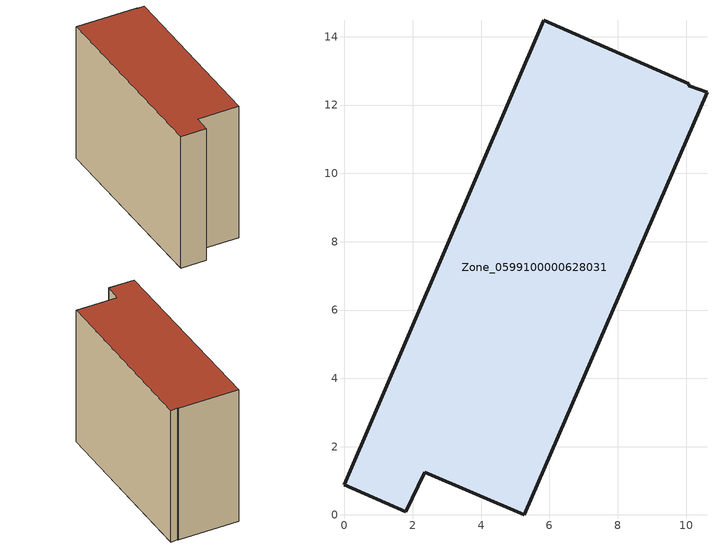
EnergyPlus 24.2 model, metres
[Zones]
Zone_0599100000628031
 floor ground (C_G): 10.61,12.37 5.26,0 2.35,1.25 1.8,0.1 0,0.89 5.83,14.49 10.07,12.63 10.08,12.56 10.12,12.55 z0
 wall outside (C_F): 5.83,14.49 0,0.89 1.8,0.1 2.35,1.25 5.26,0 10.61,12.37 10.12,12.55 10.08,12.56 10.07,12.63 5.83,14.49 z0:10.87
 roof outside (C_R): 5.26,0 10.61,12.37 10.12,12.55 10.08,12.56 10.07,12.63 5.83,14.49 0,0.89 1.8,0.1 2.35,1.25 z10.87
[BUILDING]
Pand.0599100000628031: North Axis=0; Terrain=City; Loads Convergence Tolerance Value=0.04; Temperature Convergence Tolerance Value=0.4; Solar Distribution=FullExterior; Maximum Number of Warmup Days=25; Minimum Number of Warmup Days=1
[Site:Location]
Rotterdam.The.Hague.AP_ZH_NLD Design_Conditions: Latitude=51.96; Longitude=4.45; Time Zone=1; Elevation=-4.5
[SITE:GROUNDTEMPERATURE:BUILDINGSURFACE]
18, 18, 18, 18, 18, 18, 18, 18, 18, 18, 18, 18
[MATERIAL] Thermal Absorptance=0.9; Solar Absorptance=0.7; Visible Absorptance=0.7
Name | Roughness | Thickness | Conductivity | Density | Specific Heat
G.TI.1946 | MediumSmooth | 0.15 | 1 | 540 | 1210
F.TI.1946 | Rough | 0.3 | 0.857143 | 1920 | 840
R.TI.1946 | MediumRough | 0.2 | 0.1 | 1500 | 1000
[CONSTRUCTION]
C_G: G.TI.1946
C_F: F.TI.1946
C_R: R.TI.1946
[ZONE]
Zone_0599100000628031: Type=1; Multiplier=1; Ceiling Height=Autocalculate; Volume=Autocalculate; Floor Area=autocalculate; Part of Total Floor Area=Yes
[ZONEINFILTRATION:DESIGNFLOWRATE]
Infil_Zone_0599100000628031: Zone or ZoneList or Space or SpaceList=Zone_0599100000628031; Schedule=AlwaysOn; Design Flow Rate Calculation Method=Flow/Area; Flow Rate per Floor Area=0.003; Constant Term Coefficient=1; Temperature Term Coefficient=0; Velocity Term Coefficient=0; Velocity Squared Term Coefficient=0
[HVACTEMPLATE:ZONE:IDEALLOADSAIRSYSTEM]
Zone_0599100000628031: Maximum Heating Supply Air Temperature=50; Minimum Cooling Supply Air Temperature=13; Maximum Heating Supply Air Humidity Ratio=0.0156; Minimum Cooling Supply Air Humidity Ratio=0.0077; Heating Limit=NoLimit; Cooling Limit=NoLimit; Dehumidification Control Type=ConstantSensibleHeatRatio; Cooling Sensible Heat Ratio=0.7; Dehumidification Setpoint=60; Humidification Control Type=None; Humidification Setpoint=30; Outdoor Air Method=None; Outdoor Air Flow Rate per Person=0.00944; Outdoor Air Flow Rate per Zone Floor Area=0; Outdoor Air Flow Rate per Zone=0; Demand Controlled Ventilation Type=None; Outdoor Air Economizer Type=NoEconomizer; Heat Recovery Type=None; Sensible Heat Recovery Effectiveness=0.7; Latent Heat Recovery Effectiveness=0.65
[ZONECONTROL:THERMOSTAT]
ThermostatControl_Zone_0599100000628031: Zone or ZoneList=Zone_0599100000628031; Control Type Schedule=DualSetpointControlType; Control 1=Thermostat_Zone_0599100000628031; Temperature Difference Between Cutout And Setpoint=0
[THERMOSTATSETPOINT:DUALSETPOINT]
Thermostat_Zone_0599100000628031: Heating Setpoint Temperature Schedule=HeatingSetpoint_Zone_0599100000628031; Cooling Setpoint Temperature Schedule=CoolingSetpoint_Zone_0599100000628031
[SCHEDULE:COMPACT]
HeatingSetpoint_Zone_0599100000628031: Through: 12/31, For: AllDays, Until: 24:00, 21
CoolingSetpoint_Zone_0599100000628031: Through: 12/31, For: AllDays, Until: 24:00, 24
DualSetpointControlType: Through: 12/31, For: AllDays, Until: 24:00, 4
AlwaysOn: Through: 12/31, For: AllDays, Until: 24:00, 1
